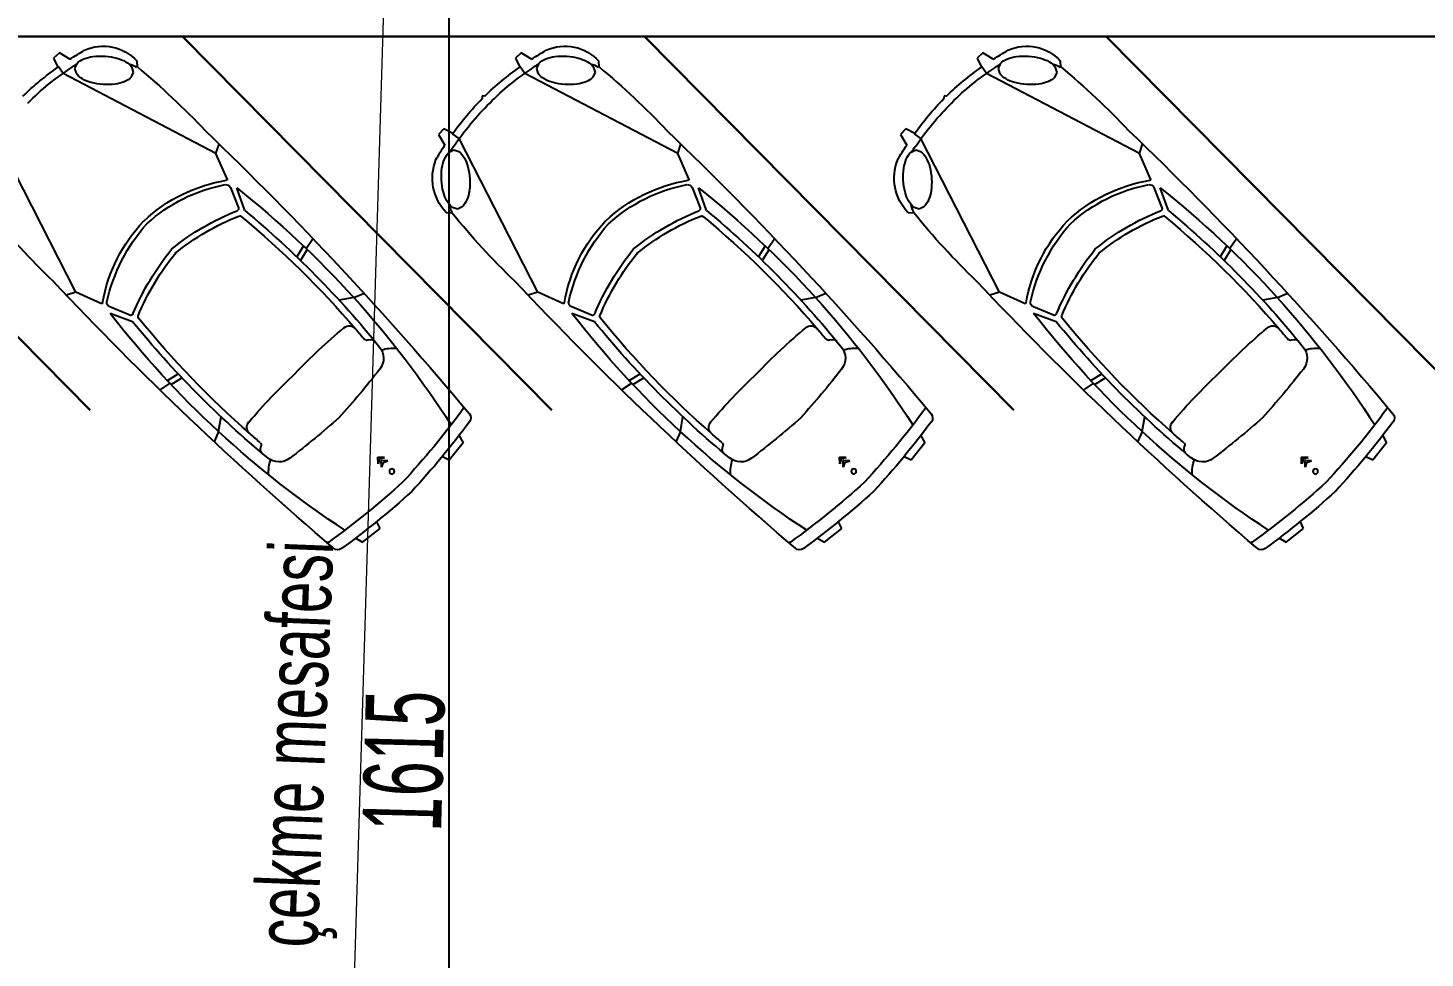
# Model space of a CAD drawing. Header units: inches. Extents: x -7543 to -822, y 102837 to 190349.
# Drawn here: x -837.158 to -837.1048, y 102837.1778 to 102837.2132 of the extents above; entities that cross this region are included whole.
import ezdxf

# ---------------------------------------------------------------- set-up
doc = ezdxf.new("R2010")
doc.units = ezdxf.units.IN
doc.header["$MEASUREMENT"] = 0
doc.linetypes.add('DASHED2', pattern=[9.525, 6.35, -3.175])
for name, color, linetype, lineweight in [('ARABA', 7, 'Continuous', 25), ('ARSA', 7, 'Continuous', 30), ('ICOL', 55, 'Continuous', 25), ('YAZI', 7, 'Continuous', 25), ('ÇEKME MESAFESİ', 7, 'Continuous', 20)]:
    doc.layers.add(name, color=color, linetype=linetype, lineweight=lineweight)
doc.styles.add('İSİM', font='arial.ttf', dxfattribs={"width": 0.7, "height": 50})
doc.styles.add('OLCU', font='tromand.shx', dxfattribs={"width": 0.6, "height": 12})

msp = doc.modelspace()

# ---------------------------------------------------------------- linework, layer by layer
at = {"layer": 'ARABA'}
for p, q in [((-837.156809, 102837.21224), (-837.157027, 102837.212041)), ((-837.157027, 102837.212041), (-837.156861, 102837.211697)), ((-837.156416, 102837.211997), (-837.156809, 102837.21224)), ((-837.15384, 102837.211705), (-837.153851, 102837.211924)), ((-837.139233, 102837.21224), (-837.13945, 102837.212041)), ((-837.13945, 102837.212041), (-837.139285, 102837.211697)), ((-837.138839, 102837.211997), (-837.139233, 102837.21224)), ((-837.136264, 102837.211705), (-837.136275, 102837.211924)), ((-837.121656, 102837.21224), (-837.121874, 102837.212041)), ((-837.121874, 102837.212041), (-837.121708, 102837.211697)), ((-837.121263, 102837.211997), (-837.121656, 102837.21224)), ((-837.118687, 102837.211705), (-837.118698, 102837.211924)), ((-837.156668, 102837.211462), (-837.156846, 102837.211707)), ((-837.15085, 102837.208412), (-837.156668, 102837.211462)), ((-837.15615, 102837.211827), (-837.156229, 102837.211651)), ((-837.156229, 102837.211651), (-837.156174, 102837.211465)), ((-837.154064, 102837.211323), (-837.153984, 102837.2115)), ((-837.153984, 102837.2115), (-837.154039, 102837.211685)), ((-837.139091, 102837.211462), (-837.13927, 102837.211707)), ((-837.133273, 102837.208412), (-837.139091, 102837.211462)), ((-837.138573, 102837.211827), (-837.138653, 102837.211651)), ((-837.138653, 102837.211651), (-837.138598, 102837.211465)), ((-837.136487, 102837.211323), (-837.136408, 102837.2115)), ((-837.136408, 102837.2115), (-837.136463, 102837.211685)), ((-837.121515, 102837.211462), (-837.121693, 102837.211707)), ((-837.115697, 102837.208412), (-837.121515, 102837.211462)), ((-837.120997, 102837.211827), (-837.121076, 102837.211651)), ((-837.121076, 102837.211651), (-837.121021, 102837.211465)), ((-837.118911, 102837.211323), (-837.118831, 102837.2115)), ((-837.118831, 102837.2115), (-837.118887, 102837.211685)), ((-837.140713, 102837.210608), (-837.140719, 102837.210499)), ((-837.140618, 102837.210599), (-837.140713, 102837.210608)), ((-837.123136, 102837.210608), (-837.123142, 102837.210499)), ((-837.123041, 102837.210599), (-837.123136, 102837.210608)), ((-837.142172, 102837.209346), (-837.142373, 102837.20913)), ((-837.141829, 102837.209177), (-837.142172, 102837.209346)), ((-837.124596, 102837.209346), (-837.124797, 102837.20913)), ((-837.124253, 102837.209177), (-837.124596, 102837.209346)), ((-837.15618, 102837.203133), (-837.159173, 102837.208981)), ((-837.15085, 102837.208412), (-837.150731, 102837.208773)), ((-837.142373, 102837.20913), (-837.142134, 102837.208735)), ((-837.141597, 102837.208981), (-837.14184, 102837.209162)), ((-837.138603, 102837.203133), (-837.141597, 102837.208981)), ((-837.133273, 102837.208412), (-837.133155, 102837.208773)), ((-837.124797, 102837.20913), (-837.124557, 102837.208735)), ((-837.12402, 102837.208981), (-837.124264, 102837.209162)), ((-837.121027, 102837.203133), (-837.12402, 102837.208981)), ((-837.115697, 102837.208412), (-837.115578, 102837.208773)), ((-837.150428, 102837.207453), (-837.15085, 102837.208412)), ((-837.141966, 102837.208467), (-837.141789, 102837.208545)), ((-837.141789, 102837.208545), (-837.141605, 102837.208488)), ((-837.132851, 102837.207453), (-837.133273, 102837.208412)), ((-837.12439, 102837.208467), (-837.124213, 102837.208545)), ((-837.124213, 102837.208545), (-837.124028, 102837.208488)), ((-837.115275, 102837.207453), (-837.115697, 102837.208412)), ((-837.1503, 102837.207112), (-837.149995, 102837.206348)), ((-837.149749, 102837.206241), (-837.150058, 102837.207104)), ((-837.132724, 102837.207112), (-837.132418, 102837.206348)), ((-837.132172, 102837.206241), (-837.132482, 102837.207104)), ((-837.115147, 102837.207112), (-837.114842, 102837.206348)), ((-837.114596, 102837.206241), (-837.114905, 102837.207104)), ((-837.142086, 102837.206169), (-837.141867, 102837.206156)), ((-837.14166, 102837.206298), (-837.141845, 102837.206355)), ((-837.141483, 102837.206376), (-837.14166, 102837.206298)), ((-837.124509, 102837.206169), (-837.124291, 102837.206156)), ((-837.124084, 102837.206298), (-837.124269, 102837.206355)), ((-837.123907, 102837.206376), (-837.124084, 102837.206298)), ((-837.147417, 102837.204799), (-837.147172, 102837.205154)), ((-837.129841, 102837.204799), (-837.129596, 102837.205154)), ((-837.112264, 102837.204799), (-837.11202, 102837.205154)), ((-837.14752, 102837.204896), (-837.147776, 102837.204484)), ((-837.147371, 102837.204754), (-837.147628, 102837.204341)), ((-837.129943, 102837.204896), (-837.1302, 102837.204484)), ((-837.129795, 102837.204754), (-837.130052, 102837.204341)), ((-837.112367, 102837.204896), (-837.112623, 102837.204484)), ((-837.112218, 102837.204754), (-837.112475, 102837.204341)), ((-837.15618, 102837.203133), (-837.156543, 102837.203019)), ((-837.155225, 102837.202702), (-837.15618, 102837.203133)), ((-837.145599, 102837.202926), (-837.14616, 102837.202836)), ((-837.145599, 102837.202926), (-837.145238, 102837.203086)), ((-837.138603, 102837.203133), (-837.138966, 102837.203019)), ((-837.137649, 102837.202702), (-837.138603, 102837.203133)), ((-837.128023, 102837.202926), (-837.128584, 102837.202836)), ((-837.128023, 102837.202926), (-837.127662, 102837.203086)), ((-837.121027, 102837.203133), (-837.12139, 102837.203019)), ((-837.120072, 102837.202702), (-837.121027, 102837.203133)), ((-837.110446, 102837.202926), (-837.111007, 102837.202836)), ((-837.110446, 102837.202926), (-837.110085, 102837.203086)), ((-837.154125, 102837.202258), (-837.154886, 102837.202571)), ((-837.15402, 102837.202011), (-837.15488, 102837.202329)), ((-837.136549, 102837.202258), (-837.137309, 102837.202571)), ((-837.136443, 102837.202011), (-837.137303, 102837.202329)), ((-837.118972, 102837.202258), (-837.119733, 102837.202571)), ((-837.118867, 102837.202011), (-837.119727, 102837.202329)), ((-837.144965, 102837.201322), (-837.145068, 102837.201306)), ((-837.127388, 102837.201322), (-837.127492, 102837.201306)), ((-837.109812, 102837.201322), (-837.109915, 102837.201306)), ((-837.152601, 102837.199666), (-837.152958, 102837.199425)), ((-837.152697, 102837.199769), (-837.152282, 102837.200022)), ((-837.152557, 102837.199619), (-837.152141, 102837.199872)), ((-837.135024, 102837.199666), (-837.135382, 102837.199425)), ((-837.135121, 102837.199769), (-837.134706, 102837.200022)), ((-837.13498, 102837.199619), (-837.134565, 102837.199872)), ((-837.117448, 102837.199666), (-837.117805, 102837.199425)), ((-837.117544, 102837.199769), (-837.117129, 102837.200022)), ((-837.117404, 102837.199619), (-837.116988, 102837.199872)), ((-837.150746, 102837.19783), (-837.15065, 102837.19839)), ((-837.13317, 102837.19783), (-837.133074, 102837.19839)), ((-837.115593, 102837.19783), (-837.115497, 102837.19839)), ((-837.150746, 102837.19783), (-837.15091, 102837.19747)), ((-837.141602, 102837.197688), (-837.141445, 102837.197406)), ((-837.13317, 102837.19783), (-837.133333, 102837.19747)), ((-837.124026, 102837.197688), (-837.123868, 102837.197406)), ((-837.115593, 102837.19783), (-837.115757, 102837.19747)), ((-837.10645, 102837.197688), (-837.106292, 102837.197406)), ((-837.149148, 102837.197179), (-837.149132, 102837.197282)), ((-837.141445, 102837.197406), (-837.141969, 102837.196746)), ((-837.131572, 102837.197179), (-837.131555, 102837.197282)), ((-837.123868, 102837.197406), (-837.124393, 102837.196746)), ((-837.113995, 102837.197179), (-837.113979, 102837.197282)), ((-837.106292, 102837.197406), (-837.106816, 102837.196746)), ((-837.144433, 102837.196846), (-837.144688, 102837.196859)), ((-837.144678, 102837.196604), (-837.144688, 102837.196859)), ((-837.144623, 102837.196793), (-837.144678, 102837.196604)), ((-837.144623, 102837.196793), (-837.144433, 102837.196846)), ((-837.1443, 102837.196713), (-837.144556, 102837.196725)), ((-837.144546, 102837.19647), (-837.144556, 102837.196725)), ((-837.14449, 102837.196659), (-837.144546, 102837.19647)), ((-837.14449, 102837.196659), (-837.1443, 102837.196713)), ((-837.141969, 102837.196746), (-837.142253, 102837.196882)), ((-837.126857, 102837.196846), (-837.127112, 102837.196859)), ((-837.127102, 102837.196604), (-837.127112, 102837.196859)), ((-837.127047, 102837.196793), (-837.127102, 102837.196604)), ((-837.127047, 102837.196793), (-837.126857, 102837.196846)), ((-837.126724, 102837.196713), (-837.126979, 102837.196725)), ((-837.126969, 102837.19647), (-837.126979, 102837.196725)), ((-837.126914, 102837.196659), (-837.126969, 102837.19647)), ((-837.126914, 102837.196659), (-837.126724, 102837.196713)), ((-837.124393, 102837.196746), (-837.124677, 102837.196882)), ((-837.10928, 102837.196846), (-837.109535, 102837.196859)), ((-837.109525, 102837.196604), (-837.109535, 102837.196859)), ((-837.10947, 102837.196793), (-837.109525, 102837.196604)), ((-837.10947, 102837.196793), (-837.10928, 102837.196846)), ((-837.109147, 102837.196713), (-837.109403, 102837.196725)), ((-837.109393, 102837.19647), (-837.109403, 102837.196725)), ((-837.109337, 102837.196659), (-837.109393, 102837.19647)), ((-837.109337, 102837.196659), (-837.109147, 102837.196713)), ((-837.106816, 102837.196746), (-837.1071, 102837.196882)), ((-837.144601, 102837.194139), (-837.144735, 102837.194424)), ((-837.127025, 102837.194139), (-837.127159, 102837.194424)), ((-837.109449, 102837.194139), (-837.109583, 102837.194424)), ((-837.145267, 102837.193621), (-837.144601, 102837.194139)), ((-837.12769, 102837.193621), (-837.127025, 102837.194139)), ((-837.110114, 102837.193621), (-837.109449, 102837.194139)), ((-837.145547, 102837.193782), (-837.145267, 102837.193621)), ((-837.127971, 102837.193782), (-837.12769, 102837.193621)), ((-837.110394, 102837.193782), (-837.110114, 102837.193621))]:
    msp.add_line(p, q, dxfattribs=at)
at = {"layer": 'ARABA', "extrusion": (0, 0, -1)}
for centre, major_axis, start_param, end_param in [((-837.155135, 102837.210771), (-0.00122, 0.00122), 0.354601, 1.624915), ((-837.137559, 102837.210771), (-0.00122, 0.00122), 0.354601, 1.624915), ((-837.119982, 102837.210771), (-0.00122, 0.00122), 0.354601, 1.624915), ((-837.147931, 102837.198765), (-0.011114, 0.011114), 0.215209, 0.256971), ((-837.155575, 102837.211259), (-0.000571, 0.000571), 6.27717, 6.688432), ((-837.155345, 102837.210682), (-0.001011, 0.001011), 0.405247, 0.656404), ((-837.155228, 102837.20978), (0.001654, 0.001654), -0.914393, -0.718226), ((-837.155228, 102837.20978), (-0.001654, 0.001654), 0.85257, 1.048737), ((-837.154991, 102837.210658), (0.001011, 0.001011), -0.522059, -0.270903), ((-837.154685, 102837.211199), (0.000571, 0.000571), -0.270903, 0.140359), ((-837.130355, 102837.198765), (-0.011114, 0.011114), 0.215209, 0.256971), ((-837.137999, 102837.211259), (-0.000571, 0.000571), 6.27717, 6.688432), ((-837.137768, 102837.210682), (-0.001011, 0.001011), 0.405247, 0.656404), ((-837.137651, 102837.20978), (0.001654, 0.001654), -0.914393, -0.718226), ((-837.137651, 102837.20978), (-0.001654, 0.001654), 0.85257, 1.048737), ((-837.137415, 102837.210658), (0.001011, 0.001011), -0.522059, -0.270903), ((-837.137109, 102837.211199), (0.000571, 0.000571), -0.270903, 0.140359), ((-837.112778, 102837.198765), (-0.011114, 0.011114), 0.215209, 0.256971), ((-837.120422, 102837.211259), (-0.000571, 0.000571), 6.27717, 6.688432), ((-837.120192, 102837.210682), (-0.001011, 0.001011), 0.405247, 0.656404), ((-837.120075, 102837.20978), (0.001654, 0.001654), -0.914393, -0.718226), ((-837.120075, 102837.20978), (-0.001654, 0.001654), 0.85257, 1.048737), ((-837.119838, 102837.210658), (0.001011, 0.001011), -0.522059, -0.270903), ((-837.119532, 102837.211199), (0.000571, 0.000571), -0.270903, 0.140359), ((-837.150076, 102837.202098), (-0.008312, 0.008312), 0.022979, 0.170022), ((-837.151338, 102837.20379), (0.006605, 0.006605), 4.703057, 4.930461), ((-837.154013, 102837.208627), (-0.002715, 0.002715), 0.128433, 0.193245), ((-837.155529, 102837.211951), (0.000571, 0.000571), 2.87069, 3.281952), ((-837.154297, 102837.211021), (-0.000567, 0.000567), 0.960444, 1.350852), ((-837.171589, 102837.19021), (0.019711, 0.019711), -0.095169, 0.031768), ((-837.132499, 102837.202098), (-0.008312, 0.008312), 0.022979, 0.170022), ((-837.133762, 102837.20379), (0.006605, 0.006605), 4.703057, 4.930461), ((-837.136437, 102837.208627), (-0.002715, 0.002715), 0.128433, 0.193245), ((-837.137952, 102837.211951), (0.000571, 0.000571), 2.87069, 3.281952), ((-837.13672, 102837.211021), (-0.000567, 0.000567), 0.960444, 1.350852), ((-837.154012, 102837.19021), (0.019711, 0.019711), -0.095169, 0.031768), ((-837.114923, 102837.202098), (-0.008312, 0.008312), 0.022979, 0.170022), ((-837.116185, 102837.20379), (0.006605, 0.006605), 4.703057, 4.930461), ((-837.11886, 102837.208627), (-0.002715, 0.002715), 0.128433, 0.193245), ((-837.120376, 102837.211951), (0.000571, 0.000571), 2.87069, 3.281952), ((-837.119144, 102837.211021), (-0.000567, 0.000567), 0.960444, 1.350852), ((-837.136436, 102837.19021), (0.019711, 0.019711), -0.095169, 0.031768), ((-837.155223, 102837.212492), (0.001011, 0.001011), 2.619533, 2.87069), ((-837.154986, 102837.21337), (0.001654, 0.001654), 2.423367, 2.619533), ((-837.154986, 102837.21337), (-0.001654, 0.001654), 3.797996, 3.994163), ((-837.154869, 102837.212468), (0.001011, 0.001011), 1.976043, 2.2272), ((-837.154639, 102837.211891), (-0.000571, 0.000571), 3.135578, 3.54684), ((-837.137646, 102837.212492), (0.001011, 0.001011), 2.619533, 2.87069), ((-837.13741, 102837.21337), (0.001654, 0.001654), 2.423367, 2.619533), ((-837.13741, 102837.21337), (-0.001654, 0.001654), 3.797996, 3.994163), ((-837.137293, 102837.212468), (0.001011, 0.001011), 1.976043, 2.2272), ((-837.137062, 102837.211891), (-0.000571, 0.000571), 3.135578, 3.54684), ((-837.12007, 102837.212492), (0.001011, 0.001011), 2.619533, 2.87069), ((-837.119833, 102837.21337), (0.001654, 0.001654), 2.423367, 2.619533), ((-837.119833, 102837.21337), (-0.001654, 0.001654), 3.797996, 3.994163), ((-837.119716, 102837.212468), (0.001011, 0.001011), 1.976043, 2.2272), ((-837.119486, 102837.211891), (-0.000571, 0.000571), 3.135578, 3.54684), ((-837.132298, 102837.202298), (0.008312, 0.008312), 4.552175, 4.699218), ((-837.132265, 102837.20216), (-0.008168, 0.008168), 6.09685, 6.283762), ((-837.114722, 102837.202298), (0.008312, 0.008312), 4.552175, 4.699218), ((-837.114688, 102837.20216), (-0.008168, 0.008168), 6.09685, 6.283762), ((-837.244537, 102837.112137), (0.095232, 0.095232), -0.020344, 0.089178), ((-837.226961, 102837.112137), (0.095232, 0.095232), -0.020344, 0.089178), ((-837.209384, 102837.112137), (0.095232, 0.095232), -0.020344, 0.089178), ((-837.132298, 102837.202298), (0.008312, 0.008312), 4.450845, 4.506483), ((-837.114722, 102837.202298), (0.008312, 0.008312), 4.450845, 4.506483), ((-837.140729, 102837.207475), (-0.001331, 0.001331), 4.731365, 5.880222), ((-837.140829, 102837.20765), (-0.001011, 0.001011), 5.636589, 5.887746), ((-837.141404, 102837.207887), (-0.000571, 0.000571), 5.887746, 6.299008), ((-837.138788, 102837.206299), (-0.002715, 0.002715), 6.099748, 6.16456), ((-837.142097, 102837.207847), (0.000571, 0.000571), -0.130552, 0.28071), ((-837.142641, 102837.207546), (-0.001011, 0.001011), 1.851507, 2.102663), ((-837.123153, 102837.207475), (-0.001331, 0.001331), 4.731365, 5.880222), ((-837.123253, 102837.20765), (-0.001011, 0.001011), 5.636589, 5.887746), ((-837.123828, 102837.207887), (-0.000571, 0.000571), 5.887746, 6.299008), ((-837.121211, 102837.206299), (-0.002715, 0.002715), 6.099748, 6.16456), ((-837.12452, 102837.207847), (0.000571, 0.000571), -0.130552, 0.28071), ((-837.125064, 102837.207546), (-0.001011, 0.001011), 1.851507, 2.102663), ((-837.139929, 102837.207525), (-0.001654, 0.001654), 5.440423, 5.636589), ((-837.143521, 102837.207318), (-0.001654, 0.001654), 2.102663, 2.29883), ((-837.122353, 102837.207525), (-0.001654, 0.001654), 5.440423, 5.636589), ((-837.125944, 102837.207318), (-0.001654, 0.001654), 2.102663, 2.29883), ((-837.149485, 102837.201473), (-0.004241, 0.004241), 0.032635, 0.621905), ((-837.149366, 102837.201234), (0.004313, 0.004313), -1.52564, -0.971498), ((-837.150475, 102837.207042), (0.000133, 0.000133), -0.892883, 0.402296), ((-837.150469, 102837.207435), (0.0000318, 0.0000318), 0.37081, 2.192701), ((-837.173096, 102837.178043), (-0.026222, 0.026222), 1.455699, 1.785241), ((-837.139929, 102837.207525), (0.001654, 0.001654), 3.67346, 3.869626), ((-837.143521, 102837.207318), (-0.001654, 0.001654), 2.29883, 2.494997), ((-837.131909, 102837.201473), (-0.004241, 0.004241), 0.032635, 0.621905), ((-837.13179, 102837.201234), (0.004313, 0.004313), -1.52564, -0.971498), ((-837.132898, 102837.207042), (0.000133, 0.000133), -0.892883, 0.402296), ((-837.132892, 102837.207435), (0.0000318, 0.0000318), 0.37081, 2.192701), ((-837.155519, 102837.178043), (-0.026222, 0.026222), 1.455699, 1.785241), ((-837.122353, 102837.207525), (0.001654, 0.001654), 3.67346, 3.869626), ((-837.125944, 102837.207318), (-0.001654, 0.001654), 2.29883, 2.494997), ((-837.114332, 102837.201473), (-0.004241, 0.004241), 0.032635, 0.621905), ((-837.114213, 102837.201234), (0.004313, 0.004313), -1.52564, -0.971498), ((-837.115322, 102837.207042), (0.000133, 0.000133), -0.892883, 0.402296), ((-837.115316, 102837.207435), (0.0000318, 0.0000318), 0.37081, 2.192701), ((-837.137943, 102837.178043), (-0.026222, 0.026222), 1.455699, 1.785241), ((-837.140809, 102837.207297), (-0.001011, 0.001011), 4.993099, 5.244256), ((-837.141353, 102837.206996), (0.000571, 0.000571), 3.011041, 3.422303), ((-837.142046, 102837.206956), (-0.000571, 0.000571), 2.746153, 3.157415), ((-837.14262, 102837.207193), (-0.001011, 0.001011), 2.494997, 2.746153), ((-837.123233, 102837.207297), (-0.001011, 0.001011), 4.993099, 5.244256), ((-837.123776, 102837.206996), (0.000571, 0.000571), 3.011041, 3.422303), ((-837.124469, 102837.206956), (-0.000571, 0.000571), 2.746153, 3.157415), ((-837.125044, 102837.207193), (-0.001011, 0.001011), 2.494997, 2.746153), ((-837.137776, 102837.223693), (-0.019711, 0.019711), 4.690428, 4.817366), ((-837.146538, 102837.197381), (0.006732, 0.006732), -1.466246, -1.162708), ((-837.150078, 102837.206315), (-0.0000636, 0.0000636), 1.974845, 3.549681), ((-837.149942, 102837.205947), (0.0000636, 0.0000636), -1.163648, -0.092755), ((-837.173096, 102837.178043), (-0.025886, 0.025886), 1.476974, 1.676684), ((-837.141179, 102837.206606), (0.000567, 0.000567), 3.371344, 3.761752), ((-837.1202, 102837.223693), (-0.019711, 0.019711), 4.690428, 4.817366), ((-837.128961, 102837.197381), (0.006732, 0.006732), -1.466246, -1.162708), ((-837.132502, 102837.206315), (-0.0000636, 0.0000636), 1.974845, 3.549681), ((-837.132365, 102837.205947), (0.0000636, 0.0000636), -1.163648, -0.092755), ((-837.155519, 102837.178043), (-0.025886, 0.025886), 1.476974, 1.676684), ((-837.123602, 102837.206606), (0.000567, 0.000567), 3.371344, 3.761752), ((-837.102623, 102837.223693), (-0.019711, 0.019711), 4.690428, 4.817366), ((-837.111385, 102837.197381), (0.006732, 0.006732), -1.466246, -1.162708), ((-837.114925, 102837.206315), (-0.0000636, 0.0000636), 1.974845, 3.549681), ((-837.114789, 102837.205947), (0.0000636, 0.0000636), -1.163648, -0.092755), ((-837.137943, 102837.178043), (-0.025886, 0.025886), 1.476974, 1.676684), ((-837.149255, 102837.201701), (0.004241, 0.004241), 4.100292, 4.689561), ((-837.148524, 102837.201327), (-0.004691, 0.004691), 5.716553, 6.224978), ((-837.146538, 102837.197381), (-0.006582, 0.006582), 0.10455, 0.407149), ((-837.173096, 102837.178043), (-0.025702, 0.025702), 1.478041, 1.646009), ((-837.131679, 102837.201701), (0.004241, 0.004241), 4.100292, 4.689561), ((-837.130947, 102837.201327), (-0.004691, 0.004691), 5.716553, 6.224978), ((-837.128961, 102837.197381), (-0.006582, 0.006582), 0.10455, 0.407149), ((-837.155519, 102837.178043), (-0.025702, 0.025702), 1.478041, 1.646009), ((-837.114102, 102837.201701), (0.004241, 0.004241), 4.100292, 4.689561), ((-837.113371, 102837.201327), (-0.004691, 0.004691), 5.716553, 6.224978), ((-837.111385, 102837.197381), (-0.006582, 0.006582), 0.10455, 0.407149), ((-837.137943, 102837.178043), (-0.025702, 0.025702), 1.478041, 1.646009), ((-837.144636, 102837.198381), (-0.007185, 0.007185), 5.894536, 6.178812), ((-837.145192, 102837.198713), (-0.006582, 0.006582), 5.885844, 6.188443), ((-837.12706, 102837.198381), (-0.007185, 0.007185), 5.894536, 6.178812), ((-837.127615, 102837.198713), (-0.006582, 0.006582), 5.885844, 6.188443), ((-837.109483, 102837.198381), (-0.007185, 0.007185), 5.894536, 6.178812), ((-837.110039, 102837.198713), (-0.006582, 0.006582), 5.885844, 6.188443), ((-837.058991, 102837.295872), (-0.095232, 0.095232), 4.633019, 4.742541), ((-837.041414, 102837.295872), (-0.095232, 0.095232), 4.633019, 4.742541), ((-837.023838, 102837.295872), (-0.095232, 0.095232), 4.633019, 4.742541), ((-837.155207, 102837.202743), (-0.0000318, 0.0000318), 2.529495, 4.351386), ((-837.154814, 102837.202745), (-0.000133, 0.000133), 4.319901, 5.615079), ((-837.125595, 102837.22508), (-0.026222, 0.026222), 4.507752, 4.837294), ((-837.13763, 102837.202743), (-0.0000318, 0.0000318), 2.529495, 4.351386), ((-837.137237, 102837.202745), (-0.000133, 0.000133), 4.319901, 5.615079), ((-837.108018, 102837.22508), (-0.026222, 0.026222), 4.507752, 4.837294), ((-837.120054, 102837.202743), (-0.0000318, 0.0000318), 2.529495, 4.351386), ((-837.119661, 102837.202745), (-0.000133, 0.000133), 4.319901, 5.615079), ((-837.090442, 102837.22508), (-0.026222, 0.026222), 4.507752, 4.837294), ((-837.154091, 102837.202342), (-0.0000636, 0.0000636), 2.743312, 4.318148), ((-837.125595, 102837.22508), (-0.025886, 0.025886), 4.616309, 4.816019), ((-837.153724, 102837.202201), (-0.0000636, 0.0000636), 4.814952, 5.885844), ((-837.125595, 102837.22508), (0.025702, 0.025702), 3.076187, 3.244156), ((-837.145773, 102837.201537), (-0.000223, 0.000223), 0.089905, 1.646009), ((-837.136514, 102837.202342), (-0.0000636, 0.0000636), 2.743312, 4.318148), ((-837.108018, 102837.22508), (-0.025886, 0.025886), 4.616309, 4.816019), ((-837.136148, 102837.202201), (-0.0000636, 0.0000636), 4.814952, 5.885844), ((-837.108018, 102837.22508), (0.025702, 0.025702), 3.076187, 3.244156), ((-837.128197, 102837.201537), (-0.000223, 0.000223), 0.089905, 1.646009), ((-837.118938, 102837.202342), (-0.0000636, 0.0000636), 2.743312, 4.318148), ((-837.090442, 102837.22508), (-0.025886, 0.025886), 4.616309, 4.816019), ((-837.118571, 102837.202201), (-0.0000636, 0.0000636), 4.814952, 5.885844), ((-837.090442, 102837.22508), (0.025702, 0.025702), 3.076187, 3.244156), ((-837.11062, 102837.201537), (-0.000223, 0.000223), 0.089905, 1.646009), ((-837.13127, 102837.184159), (0.016228, 0.016228), 4.691208, 4.802294), ((-837.173096, 102837.178043), (-0.025702, 0.025702), 1.646009, 1.660639), ((-837.145106, 102837.201416), (0.0000817, 0.0000817), 2.018563, 3.172415), ((-837.144922, 102837.201169), (-0.000112, 0.000112), 0.513226, 1.684845), ((-837.113693, 102837.184159), (0.016228, 0.016228), 4.691208, 4.802294), ((-837.155519, 102837.178043), (-0.025702, 0.025702), 1.646009, 1.660639), ((-837.12753, 102837.201416), (0.0000817, 0.0000817), 2.018563, 3.172415), ((-837.127345, 102837.201169), (-0.000112, 0.000112), 0.513226, 1.684845), ((-837.096117, 102837.184159), (0.016228, 0.016228), 4.691208, 4.802294), ((-837.137943, 102837.178043), (-0.025702, 0.025702), 1.646009, 1.660639), ((-837.109953, 102837.201416), (0.0000817, 0.0000817), 2.018563, 3.172415), ((-837.109769, 102837.201169), (-0.000112, 0.000112), 0.513226, 1.684845), ((-837.145144, 102837.200624), (-0.000477, 0.000477), 1.676684, 3.018129), ((-837.144077, 102837.199504), (-0.001064, 0.001064), 0.469684, 0.852955), ((-837.127567, 102837.200624), (-0.000477, 0.000477), 1.676684, 3.018129), ((-837.126501, 102837.199504), (-0.001064, 0.001064), 0.469684, 0.852955), ((-837.109991, 102837.200624), (-0.000477, 0.000477), 1.676684, 3.018129), ((-837.108924, 102837.199504), (-0.001064, 0.001064), 0.469684, 0.852955), ((-837.170728, 102837.22056), (-0.023412, 0.023412), 3.018129, 3.091303), ((-837.153151, 102837.22056), (-0.023412, 0.023412), 3.018129, 3.091303), ((-837.135575, 102837.22056), (-0.023412, 0.023412), 3.018129, 3.091303), ((-837.13212, 102837.183316), (0.016228, 0.016228), 4.632291, 4.743377), ((-837.114544, 102837.183316), (0.016228, 0.016228), 4.632291, 4.743377), ((-837.096967, 102837.183316), (0.016228, 0.016228), 4.632291, 4.743377), ((-837.167875, 102837.218221), (0.023243, 0.023243), 1.421463, 1.531724), ((-837.141469, 102837.198721), (0.0000318, 0.0000318), 0.086699, 1.421463), ((-837.150299, 102837.218221), (0.023243, 0.023243), 1.421463, 1.531724), ((-837.123892, 102837.198721), (0.0000318, 0.0000318), 0.086699, 1.421463), ((-837.132722, 102837.218221), (0.023243, 0.023243), 1.421463, 1.531724), ((-837.106316, 102837.198721), (0.0000318, 0.0000318), 0.086699, 1.421463), ((-837.149355, 102837.19799), (-0.000223, 0.000223), 4.646984, 6.203088), ((-837.168132, 102837.22313), (-0.023412, 0.023412), 3.20169, 3.274864), ((-837.16757, 102837.217856), (0.023259, 0.023259), 1.425788, 1.530512), ((-837.141393, 102837.19835), (0.000175, 0.000175), 0.089178, 1.425788), ((-837.131778, 102837.19799), (-0.000223, 0.000223), 4.646984, 6.203088), ((-837.150556, 102837.22313), (-0.023412, 0.023412), 3.20169, 3.274864), ((-837.149994, 102837.217856), (0.023259, 0.023259), 1.425788, 1.530512), ((-837.123816, 102837.19835), (0.000175, 0.000175), 0.089178, 1.425788), ((-837.114202, 102837.19799), (-0.000223, 0.000223), 4.646984, 6.203088), ((-837.132979, 102837.22313), (-0.023412, 0.023412), 3.20169, 3.274864), ((-837.132417, 102837.217856), (0.023259, 0.023259), 1.425788, 1.530512), ((-837.10624, 102837.19835), (0.000175, 0.000175), 0.089178, 1.425788), ((-837.125595, 102837.22508), (0.025702, 0.025702), 3.061558, 3.076187), ((-837.108018, 102837.22508), (0.025702, 0.025702), 3.061558, 3.076187), ((-837.090442, 102837.22508), (0.025702, 0.025702), 3.061558, 3.076187), ((-837.148995, 102837.197135), (-0.000112, 0.000112), 4.608148, 5.779767), ((-837.14924, 102837.197322), (0.0000817, 0.0000817), -0.021014, 1.132837), ((-837.131419, 102837.197135), (-0.000112, 0.000112), 4.608148, 5.779767), ((-837.131664, 102837.197322), (0.0000817, 0.0000817), -0.021014, 1.132837), ((-837.113842, 102837.197135), (-0.000112, 0.000112), 4.608148, 5.779767), ((-837.114087, 102837.197322), (0.0000817, 0.0000817), -0.021014, 1.132837), ((-837.148449, 102837.197352), (-0.000477, 0.000477), 3.274864, 4.616309), ((-837.147339, 102837.196274), (-0.001064, 0.001064), 5.440038, 5.823309), ((-837.130872, 102837.197352), (-0.000477, 0.000477), 3.274864, 4.616309), ((-837.129762, 102837.196274), (-0.001064, 0.001064), 5.440038, 5.823309), ((-837.113296, 102837.197352), (-0.000477, 0.000477), 3.274864, 4.616309), ((-837.112186, 102837.196274), (-0.001064, 0.001064), 5.440038, 5.823309), ((-837.14415, 102837.196315), (0.0000673, 0.0000673), 3.155023, 9.438208), ((-837.126573, 102837.196315), (0.0000673, 0.0000673), 3.155023, 9.438208), ((-837.108997, 102837.196315), (0.0000673, 0.0000673), 3.155023, 9.438208), ((-837.165822, 102837.220255), (-0.023243, 0.023243), 3.190472, 3.300733), ((-837.16546, 102837.219946), (-0.023259, 0.023259), 3.191685, 3.296408), ((-837.148245, 102837.220255), (-0.023243, 0.023243), 3.190472, 3.300733), ((-837.147884, 102837.219946), (-0.023259, 0.023259), 3.191685, 3.296408), ((-837.130669, 102837.220255), (-0.023243, 0.023243), 3.190472, 3.300733), ((-837.130307, 102837.219946), (-0.023259, 0.023259), 3.191685, 3.296408), ((-837.146582, 102837.193658), (0.0000318, 0.0000318), 1.729937, 3.064701), ((-837.146211, 102837.193578), (0.000175, 0.000175), 1.725612, 3.062222), ((-837.129005, 102837.193658), (0.0000318, 0.0000318), 1.729937, 3.064701), ((-837.128635, 102837.193578), (0.000175, 0.000175), 1.725612, 3.062222), ((-837.111429, 102837.193658), (0.0000318, 0.0000318), 1.729937, 3.064701), ((-837.111058, 102837.193578), (0.000175, 0.000175), 1.725612, 3.062222)]:
    msp.add_ellipse(centre, major_axis=major_axis, ratio=1, start_param=start_param, end_param=end_param, dxfattribs=at)
at = {"layer": 'ARSA', "color": 40}
for p, q in [((-837.098457, 102837.212869), (-837.187272, 102837.212869)), ((-837.169696, 102837.212869), (-837.155635, 102837.198645)), ((-837.152119, 102837.212869), (-837.138059, 102837.198645)), ((-837.134543, 102837.212869), (-837.120482, 102837.198645)), ((-837.116966, 102837.212869), (-837.102906, 102837.198645))]:
    msp.add_line(p, q, dxfattribs=at)
at = {"layer": 'ICOL'}
msp.add_line((-837.141977, 102837.145243), (-837.141977, 102837.225648), dxfattribs=at)
at = {"layer": 'ÇEKME MESAFESİ', "linetype": 'DASHED2', "ltscale": 10}
msp.add_line((-837.141927, 102837.297432), (-837.146416, 102837.150009), dxfattribs=at)

# ---------------------------------------------------------------- texts
at = {"layer": 'ICOL', "style": 'OLCU', "width": 0.6}
msp.add_text('1615', height=0.003, rotation=88.5098, dxfattribs=at).set_placement((-837.142279, 102837.182579))
at = {"layer": 'YAZI', "style": 'İSİM', "width": 0.638574}
msp.add_text('çekme mesafesi', height=0.0024, rotation=87.7363, dxfattribs=at).set_placement((-837.146993, 102837.178169))

doc.saveas('drawing.dxf')
